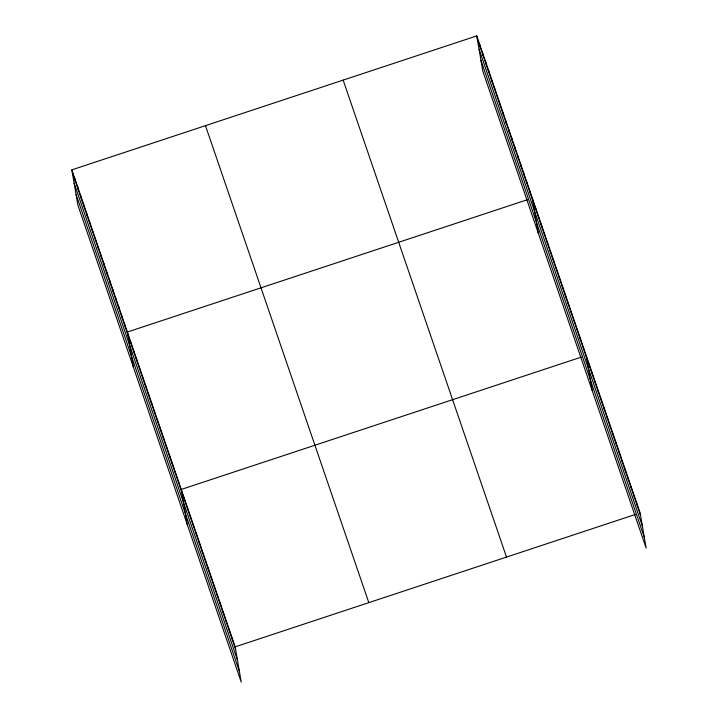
<?xml version="1.0" encoding="UTF-8"?>
<svg xmlns="http://www.w3.org/2000/svg" width="718" height="718" viewBox="0 0 718 718"><rect width="100%" height="100%" fill="white"/><g stroke="black" fill="none" stroke-linecap="round" stroke-linejoin="round"><path stroke-width="1.08" d="M71.845 169.861L235.19 646.846L241.221 682.1L77.876 205.115L71.845 169.861L476.779 35.9L640.124 512.885L646.155 548.139L482.81 71.154L476.779 35.9M527.371 199.712L127.382 332.03L133.413 367.293M581.275 357.115L181.286 489.443L187.317 524.696M235.19 646.846L635.179 514.519M477.201 38.377L640.555 515.362M479.05 49.192L642.404 526.177M480.961 60.339L644.306 537.324M343.15 80.111L506.504 557.087M205.474 125.65L368.819 602.635M72.267 172.338L235.621 649.323M74.116 183.153L237.47 660.138M76.027 194.3L239.372 671.285M637.135 504.135L637.557 506.612M634.138 495.393L634.559 497.87M631.14 486.651L631.571 489.129M628.151 477.901L628.573 480.378M625.154 469.159L625.575 471.636M622.156 460.417L622.587 462.895M619.167 451.667L619.589 454.144M616.17 442.925L616.591 445.402M613.172 434.184L613.603 436.661M610.183 425.433L610.605 427.91M607.186 416.691L607.607 419.168M604.188 407.95L604.619 410.427M601.199 399.199L601.621 401.676M598.202 390.457L598.624 392.934M595.204 381.716L595.635 384.193M592.215 372.965L592.637 375.442M589.218 364.223L589.64 366.701M586.22 355.482L592.251 390.736M583.231 346.731L583.653 349.208M580.234 337.99L580.656 340.467M577.236 329.248L577.658 331.725M574.247 320.497L574.669 322.974M571.25 311.756L571.672 314.233M568.252 303.014L568.674 305.491M565.263 294.263L565.685 296.74M562.266 285.522L562.688 287.999M559.268 276.78L559.69 279.257M556.279 268.029L556.701 270.506M553.282 259.288L553.704 261.765M550.284 250.546L550.706 253.023M547.295 241.795L547.717 244.273M544.298 233.054L544.72 235.531M541.3 224.312L541.722 226.789M538.312 215.562L538.733 218.039M535.314 206.82L535.736 209.297M532.316 198.078L538.347 233.332M529.39 189.534L529.821 192.02M526.473 180.999L526.895 183.485M523.548 172.464L523.969 174.95M520.622 163.928L521.053 166.414M517.705 155.393L518.127 157.879M514.779 146.858L515.201 149.344M511.853 138.323L512.284 140.8M508.936 129.787L509.358 132.265M506.01 121.252L506.432 123.729M503.085 112.717L503.506 115.194M500.168 104.182L500.59 106.659M497.242 95.647L497.664 98.124M494.316 87.111L494.738 89.588M491.39 78.576L491.821 81.053M488.473 70.041L488.895 72.518M485.547 61.506L485.969 63.983M482.622 52.97L483.052 55.448M479.705 44.435L480.127 46.912M232.201 638.096L232.623 640.573M229.204 629.354L229.625 631.831M226.206 620.612L226.637 623.089M223.217 611.862L223.639 614.339M220.22 603.12L220.641 605.597M217.222 594.378L217.653 596.855M214.233 585.628L214.655 588.105M211.236 576.886L211.657 579.363M208.238 568.144L208.669 570.622M205.249 559.394L205.671 561.871M202.252 550.652L202.673 553.129M199.254 541.91L199.685 544.388M196.265 533.16L196.687 535.637M193.268 524.418L193.689 526.895M190.27 515.677L190.701 518.154M187.281 506.926L187.703 509.403M184.284 498.184L184.706 500.661M178.297 480.692L178.719 483.169M175.3 471.95L175.722 474.427M172.302 463.209L172.733 465.686M169.313 454.458L169.735 456.935M166.316 445.716L166.738 448.194M163.318 436.975L163.74 439.452M160.329 428.224L160.751 430.701M157.332 419.483L157.754 421.96M154.334 410.741L154.756 413.218M151.345 401.99L151.767 404.467M148.348 393.249L148.77 395.726M145.35 384.507L145.772 386.984M142.361 375.756L142.783 378.233M139.364 367.015L139.786 369.492M136.366 358.273L136.788 360.75M133.377 349.522L133.799 351.999M130.38 340.781L130.802 343.258M124.465 323.495L124.887 325.981M121.539 314.96L121.961 317.446M118.614 306.424L119.035 308.911M115.688 297.889L116.119 300.375M112.771 289.354L113.193 291.84M109.845 280.819L110.267 283.296M106.919 272.284L107.35 274.761M104.002 263.748L104.424 266.225M101.076 255.213L101.498 257.69M98.151 246.678L98.572 249.155M95.234 238.143L95.656 240.62M92.308 229.607L92.73 232.085M89.382 221.072L89.804 223.549M86.465 212.537L86.887 215.014M83.539 204.002L83.961 206.479M80.613 195.467L81.035 197.944M77.688 186.931L78.118 189.408M74.771 178.396L75.193 180.873"/></g></svg>
